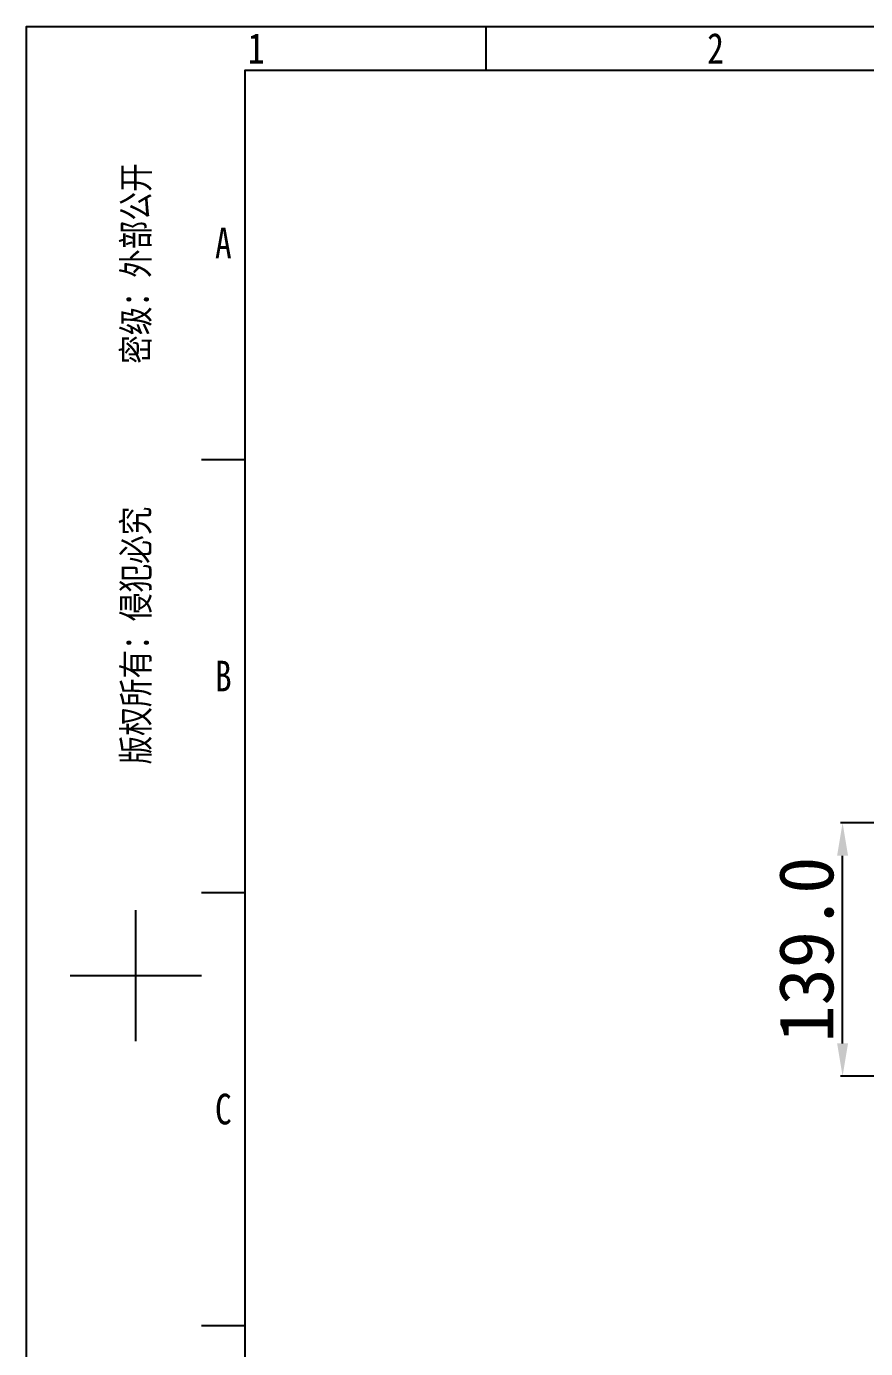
# Model space of a CAD drawing. Header units: millimetres. Extents: x 4086 to 8318, y 123 to 1549.
# Drawn here: x 6302 to 6762, y 823 to 1549 of the extents above; entities that cross this region are included whole.
import ezdxf
from ezdxf.enums import TextEntityAlignment as Align

# ---------------------------------------------------------------- set-up
doc = ezdxf.new("R2010")
doc.units = ezdxf.units.MM
doc.layers.add('尺寸', color=3, linetype='Continuous')
doc.styles.get("Standard").update_dxf_attribs({"font": ''})
doc.styles.get('Standard').set_extended_font_data('SimSun')
doc.dimstyles.get("Standard").update_dxf_attribs({"dimscale": 6, "dimtxt": 5, "dimasz": 3, "dimexe": 0.18, "dimexo": 0.0625, "dimgap": 0.8, "dimtad": 1, "dimtoh": 1, "dimdec": 1, "dimzin": 0, "dimdsep": 46, "dimtxsty": 'Standard', "dimcen": 0.09, "dimclrd": 256, "dimclre": 256, "dimclrt": 256, "dimadec": 0, "dimazin": 2, "dimtfac": 1, "dimtdec": 1, "dimtofl": 0, "dimtmove": 0, "dimatfit": 3, "dimfxl": 0, "dimtolj": 1, "dimtzin": 0, "dimarcsym": 0})

# ---------------------------------------------------------------- blocks, each defined once
blk = doc.blocks.new('3')
at = {"color": 2}
for p, q in [((6554.12, 1548.82), (6554.12, 1524.82)), ((6398.12, 1311.22), (6422.12, 1311.22)), ((6398.12, 1073.62), (6422.12, 1073.62)), ((6362.12, 992.02), (6362.12, 1064.02)), ((6326.12, 1028.02), (6398.12, 1028.02)), ((6398.12, 836.02), (6422.12, 836.02))]:
    blk.add_line(p, q, dxfattribs=at)
for points in [[(6302.12, 123.22), (6302.12, 1548.82), (8318.12, 1548.82), (8318.12, 123.22)], [(6422.12, 147.22), (6422.12, 1524.82), (8294.12, 1524.82), (8294.12, 147.22)]]:
    blk.add_lwpolyline(points, close=True, dxfattribs=at)
at = {"color": 2, "width": 0.8}
for s, p in [('1', (6428.12, 1536.82)), ('2', (6680.12, 1536.82)), ('A', (6410.12, 1430.02)), ('B', (6410.12, 1192.42)), ('C', (6410.12, 954.82))]:
    blk.add_text(s, height=16.8, dxfattribs=at).set_placement(p, align=Align.MIDDLE_CENTER)
blk.add_text('版权所有：侵犯必究          密级：外部公开', height=14.4, rotation=90, dxfattribs=at).set_placement((6362.12, 1308.82), align=Align.MIDDLE_CENTER)
for tag, height, p in [('整机外形图', 19.2, (7909.61, 256.24)), ('当前页', 12, (8078.12, 207.22)), ('总页数', 12, (8222.12, 207.22))]:
    blk.add_attdef(tag, text='', height=height, dxfattribs=at).set_placement(p, align=Align.MIDDLE)
at = {"color": 7, "width": 0.8}
for tag, height, p in [('编号', 19.2, (8153.31, 252.27)), ('比例', 12, (7958.12, 171.22))]:
    blk.add_attdef(tag, text='', height=height, dxfattribs=at).set_placement(p, align=Align.MIDDLE)
blk = doc.blocks.new('*D83')
at = {"layer": 'Defpoints', "color": 0}
for p in [(6749.8, 1111.81), (6936.32, 1111.81), (6918.37, 972.81)]:
    blk.add_point(p, dxfattribs=at)
at = {"layer": '尺寸', "lineweight": -2}
for p, q in [((6935.94, 1111.81), (6748.72, 1111.81)), ((6749.8, 990.81), (6749.8, 1093.81)), ((6917.99, 972.81), (6748.72, 972.81))]:
    blk.add_line(p, q, dxfattribs=at)
at = {"layer": '尺寸'}
for points in [[(6752.8, 1093.81), (6746.8, 1093.81), (6749.8, 1111.81)], [(6746.8, 990.81), (6752.8, 990.81), (6749.8, 972.81)]]:
    blk.add_solid(points, dxfattribs=at)
at = {"layer": '尺寸', "insert": (6730, 1042.31), "char_height": 30, "attachment_point": 5, "rotation": 90}
blk.add_mtext('\\A1;139.0', dxfattribs=at)

msp = doc.modelspace()

# ---------------------------------------------------------------- block references
msp.add_blockref('3', (0, 0))

# ---------------------------------------------------------------- dimensions: what is measured, and where the dimension line sits
at = {"layer": '尺寸'}
dim = msp.add_linear_dim(base=(6749.8, 1111.81), p1=(6918.37, 972.81), p2=(6936.32, 1111.81), angle=90, dimstyle='Standard', dxfattribs=at)
dim.commit()
dim.dimension.update_dxf_attribs({"geometry": '*D83', "text_midpoint": (6749.8, 1042.31), "dimtype": 160})

doc.saveas('drawing.dxf')
